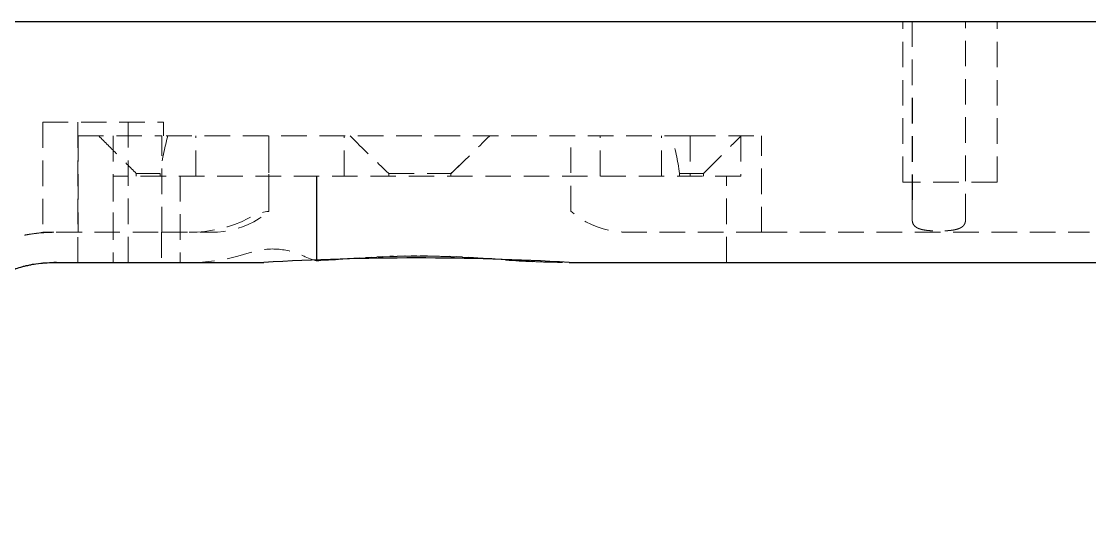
# Model space of a CAD drawing. Header units: millimetres. Extents: x -176 to 23, y -30 to 4.
# Drawn here: x -133.6 to -80.5, y -25 to 0 of the extents above; entities that cross this region are included whole.
import ezdxf

# ---------------------------------------------------------------- set-up
doc = ezdxf.new("R2010")
doc.units = ezdxf.units.MM
doc.linetypes.add('HIDDEN', pattern=[1.905, 1.27, -0.635])

msp = doc.modelspace()

# ---------------------------------------------------------------- linework, layer by layer
at = {"color": 7, "linetype": 'HIDDEN', "lineweight": 18}
for p, q in [((-92.219, 0), (-91.547, 0)), ((-91.547, 0), (-87.831, 0)), ((-89.789, -8), (-89.789, 0)), ((-87.497, 0), (-84.542, 0)), ((-85.107, -8), (-85.107, 0)), ((-84.495, 0), (-84.537, 0)), ((-84.46, 0), (-84.477, 0)), ((-84.327, 0), (-84.362, 0)), ((-84.275, 0), (-84.282, 0)), ((-83.777, 0), (-83.776, 0)), ((-132.55, -5.02), (-126.55, -5.02)), ((-132.55, -5.02), (-132.55, -10.5)), ((-126.55, -5.7), (-126.55, -5.02)), ((-130.789, -5.7), (-126.627, -5.7)), ((-130.789, -5.7), (-130.789, -10.5)), ((-129.045, -5.7), (-129.045, -10.5)), ((-100.369, -5.7), (-126.627, -5.7)), ((-126.627, -10.5), (-126.627, -5.7)), ((-126.625, -10.5), (-126.625, -5.7)), ((-124.944, -7.7), (-124.944, -5.7)), ((-121.31, -5.7), (-121.31, -9.458)), ((-121.3, -9.449), (-121.3, -5.7)), ((-117.557, -7.7), (-117.557, -5.7)), ((-106.3, -9.449), (-106.3, -5.7)), ((-104.845, -7.7), (-104.845, -5.7)), ((-101.792, -7.7), (-101.792, -5.7)), ((-100.369, -5.7), (-96.81, -5.7)), ((-100.369, -5.7), (-100.369, -7.7)), ((-97.843, -5.7), (-97.843, -7.7)), ((-96.81, -10.5), (-96.81, -5.7)), ((-97.843, -7.7), (-129.047, -7.7)), ((-129.047, -7.7), (-129.047, -12)), ((-126.708, -7.57), (-127.899, -7.57)), ((-126.708, -7.7), (-126.708, -7.57)), ((-125.711, -7.7), (-125.711, -12)), ((-115.347, -7.57), (-112.253, -7.57)), ((-115.347, -7.57), (-115.347, -7.7)), ((-112.253, -7.7), (-112.253, -7.57)), ((-100.892, -7.57), (-99.701, -7.57)), ((-100.892, -7.57), (-100.892, -7.7)), ((-98.559, -12), (-98.559, -7.7)), ((-85.107, -8), (-89.789, -8)), ((-121.3, -9.449), (-121.31, -9.458)), ((-132.17, -10.5), (-132.55, -10.5)), ((-132.304, -10.504), (-131.99, -10.5)), ((-131.864, -10.5), (-130.078, -10.5)), ((-130.789, -10.5), (-130.79, -10.5)), ((-126.651, -10.5), (-126.651, -12)), ((-118.379, -11.889), (-118.825, -11.919))]:
    msp.add_line(p, q, dxfattribs=at)
at = {"color": 7, "linetype": 'Continuous', "lineweight": 25}
for p, q in [((-118.925, -11.925), (-118.925, -7.7)), ((-132, -12), (-130.353, -12)), ((-130.353, -12), (-128.375, -12)), ((-128.375, -12), (-121.56, -12)), ((-118.926, -11.925), (-118.925, -11.925)), ((-118.825, -11.919), (-118.925, -11.925)), ((-116.779, -11.783), (-117.398, -11.823)), ((-116.221, -11.752), (-116.511, -11.768)), ((-115.658, -11.725), (-115.942, -11.738)), ((-115.114, -11.705), (-115.296, -11.711)), ((-113.955, -11.684), (-114.237, -11.687)), ((-113.424, -11.686), (-113.788, -11.684)), ((-112.266, -11.712), (-112.35, -11.709)), ((-111.695, -11.736), (-111.967, -11.724)), ((-111.132, -11.765), (-111.407, -11.751)), ((-106.383, -12), (-99.188, -12))]:
    msp.add_line(p, q, dxfattribs=at)
at = {"color": 7, "linetype": 'Continuous', "lineweight": 25, "flags": 128}
for points in [[(-134.074, 0), (-133.03, 0), (-132, 0), (-52.5, 0)], [(-117.988, -11.863), (-118.337, -11.886), (-118.379, -11.889)], [(-114.528, -11.69), (-114.548, -11.691), (-114.933, -11.7)], [(-110.058, -11.833), (-110.215, -11.822), (-110.631, -11.795)], [(-106.954, -11.997), (-107.248, -11.993), (-107.344, -11.989)]]:
    msp.add_lwpolyline(points, dxfattribs=at)
at = {"color": 7, "linetype": 'HIDDEN', "lineweight": 18, "flags": 128}
for points in [[(-86.676, -9.858), (-86.675, -0.001), (-86.675, 0)], [(-86.676, -9.856), (-86.675, -0.002), (-86.675, 0)], [(-126.627, -10.5), (-125.814, -10.5), (-124.942, -10.5), (-124.181, -10.5), (-123.86, -10.489), (-123.542, -10.456), (-123.227, -10.401), (-122.919, -10.324), (-122.618, -10.227), (-122.328, -10.109), (-122.049, -9.971), (-121.784, -9.815), (-121.533, -9.64), (-121.3, -9.449)], [(-125.268, -10.5), (-124.878, -10.489), (-124.49, -10.456), (-124.108, -10.401), (-123.733, -10.324), (-123.367, -10.227), (-123.013, -10.109), (-122.674, -9.971), (-122.353, -9.813), (-122.284, -9.779), (-122.138, -9.703), (-122, -9.64), (-121.983, -9.634), (-121.904, -9.602), (-121.823, -9.572), (-121.741, -9.546), (-121.657, -9.522), (-121.573, -9.501), (-121.487, -9.483), (-121.401, -9.469), (-121.314, -9.459), (-121.31, -9.458)], [(-96.81, -10.5), (-96.81, -10.5), (-96.89, -10.5), (-97.049, -10.5), (-97.286, -10.5), (-97.601, -10.5), (-97.992, -10.5), (-98.457, -10.5), (-98.994, -10.5), (-99.6, -10.5), (-100.273, -10.5), (-101.009, -10.5), (-101.806, -10.5), (-102.658, -10.5), (-103.419, -10.5), (-103.74, -10.489), (-104.058, -10.456), (-104.373, -10.401), (-104.681, -10.324), (-104.982, -10.227), (-105.272, -10.109), (-105.551, -9.971), (-105.816, -9.815), (-106.067, -9.64), (-106.3, -9.449)], [(-131.885, -10.5), (-131.848, -10.5), (-131.671, -10.5), (-131.478, -10.5), (-131.271, -10.5), (-131.05, -10.5), (-130.818, -10.5), (-130.576, -10.5), (-130.326, -10.5), (-130.071, -10.5), (-129.811, -10.5), (-129.55, -10.5), (-129.289, -10.5), (-129.029, -10.5), (-128.774, -10.5), (-128.524, -10.5), (-128.282, -10.5), (-128.05, -10.5), (-127.829, -10.5), (-127.622, -10.5), (-127.429, -10.5), (-127.252, -10.5), (-127.093, -10.5), (-126.952, -10.5), (-126.831, -10.5), (-126.731, -10.5), (-126.652, -10.5), (-126.627, -10.5)], [(-131.867, -10.5), (-131.674, -10.5), (-131.479, -10.5), (-131.478, -10.5), (-131.478, -10.5)], [(-125.268, -12), (-125.213, -11.998), (-124.608, -11.978), (-124.009, -11.919), (-123.418, -11.823), (-122.842, -11.691), (-122.284, -11.524), (-122.138, -11.478), (-122.061, -11.457), (-121.983, -11.437), (-121.904, -11.418), (-121.823, -11.401), (-121.741, -11.385), (-121.657, -11.371), (-121.572, -11.359), (-121.487, -11.349), (-121.401, -11.341), (-121.314, -11.335), (-121.227, -11.332), (-121.14, -11.33), (-121.052, -11.331), (-120.965, -11.334), (-120.878, -11.339), (-120.792, -11.346), (-120.707, -11.355), (-120.622, -11.366), (-120.538, -11.379), (-120.455, -11.394), (-120.373, -11.411), (-120.293, -11.429), (-120.214, -11.449), (-120.138, -11.47), (-119.99, -11.515), (-119.964, -11.524), (-119.85, -11.563), (-119.721, -11.614), (-119.602, -11.665), (-119.548, -11.69), (-119.494, -11.716), (-119.25, -11.823), (-118.95, -11.917), (-118.926, -11.925)], [(-117.398, -11.823), (-117.843, -11.853), (-117.988, -11.863)], [(-116.511, -11.768), (-116.739, -11.781), (-116.779, -11.783)], [(-115.942, -11.738), (-116.179, -11.749), (-116.221, -11.752)], [(-115.296, -11.711), (-115.618, -11.723), (-115.658, -11.725)], [(-114.933, -11.7), (-115.094, -11.704), (-115.114, -11.705)], [(-114.237, -11.687), (-114.487, -11.69), (-114.528, -11.69)], [(-113.788, -11.684), (-113.92, -11.684), (-113.955, -11.684)], [(-111.967, -11.724), (-112.221, -11.714), (-112.266, -11.712)], [(-111.407, -11.751), (-111.659, -11.737), (-111.695, -11.736)], [(-109.536, -11.868), (-109.989, -11.837), (-110.058, -11.833)], [(-106.707, -12), (-106.785, -11.999), (-106.816, -11.999), (-106.954, -11.997)]]:
    msp.add_lwpolyline(points, dxfattribs=at)
at = {"color": 7, "linetype": 'HIDDEN', "lineweight": 18}
for centre, radius, start, end in [((-111.689, -9.642), 15.161, 164.928, 172.1439), ((-43.609, 68.112), 104.279, 225.05874, 226.53244), ((-179.407, 63.399), 97.705, 313.41786, 314.99073), ((-182.035, 66.102), 101.475, 313.44708, 314.96151), ((-118.096, -10.085), 17.386, 8.3185, 14.6097), ((-132.151, -24.848), 14.349, 89.3547, 90.6326), ((-132.151, -24.727), 14.228, 89.3508, 90.638), ((-132.082, -28.922), 18.422, 89.7231, 90.2739), ((-132.068, 489.057), 499.557, 269.98831, 270.00871), ((-113.64, -46.18), 34.495, 87.8562, 89.6403), ((-113.122, -49.359), 37.646, 86.2065, 86.9707), ((-106.328, 21.249), 33.254, 266.792, 268.2494)]:
    msp.add_arc(centre, radius, start, end, dxfattribs=at)
at = {"color": 7, "linetype": 'Continuous', "lineweight": 25}
for centre, radius, start, end in [((-113.972, -139.813), 128.038, 86.60229, 93.39771), ((-103.25, 77.112), 89.202, 265.95939, 266.82592)]:
    msp.add_arc(centre, radius, start, end, dxfattribs=at)
at = {"color": 7, "linetype": 'HIDDEN', "lineweight": 18}
for points, knots in [([(-90.896, 0), (-90.669, 0), (-90.43, 0), (-90.242, 0), (-90.233, 0)], [0, 0, 0, 0, 0.949999, 1, 1, 1, 1]), ([(-89.565, 0), (-89.53, 0), (-89.323, 0), (-89.006, 0), (-88.742, 0)], [0, 0, 0, 0, 0.166182, 1, 1, 1, 1]), ([(-89.325, 0), (-89.325, -0.001), (-89.325, -0.004), (-89.325, -0.012), (-89.325, -2.893), (-89.299, -10.767), (-89.327, -8.329), (-89.326, -9.123), (-89.324, -9.894)], [0, 0, 0, 0, 0.000389, 0.000928, 0.002401, 0.869441, 0.873159, 1, 1, 1, 1]), ([(-89.325, 0), (-89.325, 0), (-89.325, -3.286), (-89.324, -6.571), (-89.324, -9.856)], [0, 0, 0, 0, 0.000042, 1, 1, 1, 1]), ([(-130.8, -5.02), (-130.8, -5.02), (-130.8, -7.347), (-130.8, -9.673), (-130.8, -12)], [0, 0, 0, 0, 0.000002, 1, 1, 1, 1]), ([(-128.3, -12), (-128.3, -12), (-128.3, -9.673), (-128.3, -7.347), (-128.3, -5.02)], [0, 0, 0, 0, 0.0000021, 1, 1, 1, 1]), ([(-129.767, -5.7), (-129.456, -6.012), (-128.833, -6.635), (-128.21, -7.258), (-127.899, -7.57)], [0, 0, 0, 0, 0.4998051, 1, 1, 1, 1]), ([(-99.701, -7.57), (-99.391, -7.259), (-98.768, -6.636), (-98.145, -6.012), (-97.833, -5.7)], [0, 0, 0, 0, 0.498895, 1, 1, 1, 1]), ([(-127.899, -7.57), (-127.899, -7.592), (-127.899, -7.635), (-127.899, -7.678), (-127.899, -7.7)], [0, 0, 0, 0, 0.501376, 1, 1, 1, 1]), ([(-99.701, -7.7), (-99.701, -7.678), (-99.701, -7.635), (-99.701, -7.592), (-99.701, -7.57)], [0, 0, 0, 0, 0.498219, 1, 1, 1, 1]), ([(-89.324, -9.856), (-89.325, -9.86), (-89.325, -9.865), (-89.324, -9.876), (-89.323, -9.9), (-89.324, -9.926), (-89.317, -9.961), (-89.314, -9.991), (-89.303, -10.021), (-89.297, -10.04), (-89.291, -10.06), (-89.285, -10.073), (-89.272, -10.095), (-89.263, -10.117), (-89.239, -10.145), (-89.228, -10.163), (-89.211, -10.178), (-89.198, -10.192), (-89.178, -10.212), (-89.153, -10.229), (-89.124, -10.252), (-89.096, -10.265), (-89.073, -10.28), (-89.048, -10.291), (-89.028, -10.3), (-88.993, -10.316), (-88.967, -10.326), (-88.919, -10.34), (-88.89, -10.35), (-88.841, -10.36), (-88.81, -10.369), (-88.778, -10.375), (-88.763, -10.378), (-88.729, -10.385), (-88.696, -10.39), (-88.636, -10.398), (-88.602, -10.403), (-88.541, -10.409), (-88.501, -10.414), (-88.443, -10.418), (-88.404, -10.421), (-88.367, -10.424), (-88.326, -10.426), (-88.28, -10.429), (-88.221, -10.43), (-88.171, -10.432), (-88.115, -10.433), (-88.06, -10.434), (-88.008, -10.434), (-87.967, -10.434), (-87.928, -10.434), (-87.886, -10.433), (-87.83, -10.432), (-87.78, -10.43), (-87.72, -10.429), (-87.676, -10.426), (-87.612, -10.423), (-87.574, -10.419), (-87.533, -10.417), (-87.497, -10.413), (-87.457, -10.409), (-87.398, -10.403), (-87.362, -10.398), (-87.303, -10.39), (-87.271, -10.385), (-87.237, -10.378), (-87.211, -10.372), (-87.179, -10.366), (-87.153, -10.36), (-87.118, -10.351), (-87.089, -10.344), (-87.044, -10.328), (-87.014, -10.319), (-86.976, -10.302), (-86.956, -10.293), (-86.931, -10.282), (-86.913, -10.271), (-86.889, -10.259), (-86.869, -10.246), (-86.849, -10.23), (-86.822, -10.212), (-86.803, -10.192), (-86.788, -10.178), (-86.771, -10.162), (-86.759, -10.143), (-86.737, -10.116), (-86.727, -10.093), (-86.712, -10.068), (-86.706, -10.046), (-86.698, -10.026), (-86.687, -9.996), (-86.679, -9.954), (-86.678, -9.904), (-86.674, -9.874), (-86.675, -9.862), (-86.676, -9.856)], [0, 0, 0, 0, 0.003734, 0.006085, 0.013559, 0.031877, 0.037343, 0.05911, 0.06778, 0.079142, 0.085663, 0.094255, 0.097506, 0.119055, 0.126489, 0.143108, 0.147034, 0.154886, 0.166624, 0.182779, 0.189797, 0.210233, 0.215067, 0.22136, 0.237339, 0.238299, 0.261129, 0.264138, 0.283736, 0.290716, 0.306282, 0.312549, 0.317141, 0.318727, 0.34198, 0.343425, 0.364938, 0.369616, 0.387762, 0.395746, 0.410591, 0.416058, 0.421833, 0.439506, 0.447891, 0.46265, 0.473931, 0.485635, 0.499963, 0.508602, 0.513785, 0.525996, 0.537209, 0.552036, 0.560288, 0.578092, 0.583174, 0.604176, 0.606002, 0.612408, 0.630311, 0.6356, 0.656502, 0.658425, 0.681044, 0.682787, 0.687236, 0.703602, 0.709198, 0.710914, 0.734172, 0.735783, 0.757155, 0.7626, 0.778657, 0.780046, 0.789701, 0.80302, 0.808358, 0.817157, 0.833115, 0.845046, 0.85288, 0.857866, 0.873446, 0.882835, 0.902421, 0.905945, 0.920764, 0.932101, 0.934111, 0.96253, 0.986361, 0.993808, 1, 1, 1, 1]), ([(-89.324, -9.894), (-89.324, -9.896), (-89.325, -9.915), (-89.319, -9.94), (-89.316, -9.982), (-89.305, -10.01), (-89.3, -10.035), (-89.291, -10.056), (-89.285, -10.071), (-89.271, -10.103), (-89.26, -10.122), (-89.235, -10.151), (-89.222, -10.166), (-89.208, -10.183), (-89.19, -10.197), (-89.174, -10.214), (-89.155, -10.229), (-89.135, -10.242), (-89.114, -10.258), (-89.081, -10.275), (-89.061, -10.285), (-89.039, -10.296), (-89.014, -10.305), (-88.98, -10.321), (-88.943, -10.332), (-88.913, -10.342), (-88.885, -10.35), (-88.851, -10.358), (-88.812, -10.368), (-88.78, -10.374), (-88.753, -10.379), (-88.72, -10.386), (-88.681, -10.391), (-88.625, -10.4), (-88.588, -10.404), (-88.549, -10.409), (-88.513, -10.412), (-88.473, -10.416), (-88.411, -10.421), (-88.372, -10.423), (-88.308, -10.427), (-88.27, -10.429), (-88.202, -10.431), (-88.161, -10.433), (-88.121, -10.433), (-88.08, -10.434), (-88.041, -10.435), (-87.973, -10.434), (-87.931, -10.434), (-87.867, -10.433), (-87.82, -10.432), (-87.76, -10.43), (-87.718, -10.428), (-87.681, -10.426), (-87.641, -10.424), (-87.595, -10.422), (-87.541, -10.417), (-87.491, -10.413), (-87.443, -10.407), (-87.39, -10.402), (-87.348, -10.396), (-87.304, -10.39), (-87.272, -10.384), (-87.248, -10.379), (-87.221, -10.374), (-87.189, -10.369), (-87.151, -10.358), (-87.107, -10.348), (-87.073, -10.337), (-87.028, -10.324), (-87.002, -10.312), (-86.968, -10.3), (-86.949, -10.289), (-86.927, -10.28), (-86.903, -10.265), (-86.877, -10.252), (-86.849, -10.23), (-86.822, -10.213), (-86.803, -10.193), (-86.79, -10.18), (-86.773, -10.164), (-86.761, -10.145), (-86.745, -10.127), (-86.733, -10.108), (-86.723, -10.085), (-86.71, -10.064), (-86.704, -10.042), (-86.697, -10.023), (-86.686, -9.992), (-86.684, -9.964), (-86.676, -9.928), (-86.678, -9.901), (-86.674, -9.875), (-86.675, -9.863), (-86.676, -9.858)], [0, 0, 0, 0, 0.002203, 0.022935, 0.03292, 0.053869, 0.063096, 0.066194, 0.084089, 0.085394, 0.111384, 0.113535, 0.135393, 0.137079, 0.142359, 0.162713, 0.167238, 0.170691, 0.190814, 0.198556, 0.21124, 0.214258, 0.226071, 0.237759, 0.253302, 0.261504, 0.268903, 0.280304, 0.291801, 0.304975, 0.307134, 0.314748, 0.333837, 0.337899, 0.360444, 0.361418, 0.368143, 0.386983, 0.391279, 0.413477, 0.414479, 0.437885, 0.439941, 0.461645, 0.46639, 0.467093, 0.490414, 0.492826, 0.513761, 0.519266, 0.537274, 0.545714, 0.561104, 0.566319, 0.57218, 0.58955, 0.598677, 0.612775, 0.625216, 0.636138, 0.651822, 0.659796, 0.67024, 0.678521, 0.680677, 0.693174, 0.705351, 0.716142, 0.732351, 0.739306, 0.75957, 0.762842, 0.774358, 0.783676, 0.787086, 0.806921, 0.81498, 0.830429, 0.843307, 0.850234, 0.854392, 0.872147, 0.879016, 0.886625, 0.901622, 0.91249, 0.919447, 0.931767, 0.938925, 0.962673, 0.966153, 0.986268, 0.994409, 1, 1, 1, 1]), ([(-152.5, -23.5), (-150.038, -23.506), (-147.516, -23.512), (-147.391, -23.499), (-147.282, -23.497), (-147.241, -23.489), (-147.162, -23.483), (-147.104, -23.468), (-147.038, -23.457), (-146.978, -23.437), (-146.917, -23.421), (-146.859, -23.396), (-146.8, -23.376), (-146.744, -23.346), (-146.688, -23.321), (-146.634, -23.286), (-146.58, -23.257), (-146.529, -23.218), (-146.478, -23.184), (-146.431, -23.141), (-146.383, -23.103), (-146.34, -23.056), (-146.295, -23.015), (-146.256, -22.964), (-146.214, -22.919), (-146.18, -22.866), (-146.142, -22.817), (-146.112, -22.761), (-146.078, -22.709), (-146.053, -22.651), (-146.024, -22.597), (-146.004, -22.537), (-145.979, -22.48), (-145.964, -22.419), (-145.944, -22.36), (-145.935, -22.303), (-145.925, -22.257), (-145.918, -22.222), (-145.912, -22.186), (-145.904, -22.153), (-145.903, -22.139), (-145.868, -21.995), (-145.852, -21.854), (-145.775, -21.579), (-145.745, -21.437), (-145.65, -21.168), (-145.611, -21.028), (-145.499, -20.766), (-145.45, -20.63), (-145.321, -20.376), (-145.263, -20.243), (-145.118, -19.998), (-145.051, -19.869), (-144.89, -19.634), (-144.814, -19.509), (-144.637, -19.285), (-144.554, -19.164), (-144.361, -18.951), (-144.269, -18.836), (-144.062, -18.636), (-143.96, -18.529), (-143.763, -18.355), (-143.671, -18.274), (-142.906, -17.602), (-142.228, -17.005), (-141.217, -16.116), (-140.877, -15.817), (-140.462, -15.453), (-140.284, -15.296), (-140.144, -15.175), (-140.028, -15.071), (-140.03, -15.073), (-139.836, -14.902), (-139.675, -14.761), (-139.319, -14.447), (-138.862, -14.043), (-138.227, -13.488), (-137.686, -13.015), (-137.431, -12.788), (-137.3, -12.673), (-137.16, -12.549), (-136.981, -12.393), (-136.827, -12.257), (-136.596, -12.071), (-136.347, -11.885), (-136.091, -11.711), (-135.828, -11.548), (-135.561, -11.397), (-135.284, -11.256), (-135.016, -11.129), (-134.802, -11.046), (-134.721, -11.01), (-134.684, -10.998), (-134.468, -10.916), (-134.386, -10.89), (-134.165, -10.818), (-134.098, -10.8), (-133.857, -10.732), (-133.809, -10.722), (-133.541, -10.659), (-133.519, -10.656), (-133.213, -10.597), (-133.227, -10.602), (-132.857, -10.546), (-132.912, -10.558), (-132.665, -10.524), (-132.333, -10.508), (-132.27, -10.503), (-132.797, -10.518), (-132.009, -10.5), (-131.992, -10.5), (-131.992, -10.5)], [0, 0, 0, 0, 0.189246, 0.193898, 0.199597, 0.202433, 0.20625, 0.208483, 0.2115, 0.213578, 0.216292, 0.218323, 0.220886, 0.222903, 0.225377, 0.227393, 0.229808, 0.231826, 0.2342, 0.236224, 0.238567, 0.240598, 0.242917, 0.244955, 0.247254, 0.249298, 0.251582, 0.253633, 0.255903, 0.257961, 0.260218, 0.262282, 0.26453, 0.266601, 0.26884, 0.270871, 0.27315, 0.273279, 0.275213, 0.276641, 0.276703, 0.276808, 0.291618, 0.291661, 0.306487, 0.306549, 0.321327, 0.321397, 0.336155, 0.336223, 0.350986, 0.351051, 0.365837, 0.365897, 0.380723, 0.380779, 0.39566, 0.395713, 0.410667, 0.410712, 0.425758, 0.425789, 0.438066, 0.438434, 0.5314, 0.531646, 0.578068, 0.578196, 0.589044, 0.601271, 0.601697, 0.601982, 0.602602, 0.621124, 0.633416, 0.649258, 0.689122, 0.721858, 0.723695, 0.724386, 0.741034, 0.741179, 0.750746, 0.7615, 0.77222, 0.782913, 0.793582, 0.804231, 0.814867, 0.825492, 0.83587, 0.836287, 0.836825, 0.847324, 0.848465, 0.858514, 0.859977, 0.869938, 0.871901, 0.881748, 0.884536, 0.894224, 0.898549, 0.908014, 0.91683, 0.929169, 0.940654, 0.943536, 0.991578, 0.999863, 1, 1, 1, 1]), ([(-132.192, -10.499), (-132.2, -10.499), (-132.238, -10.499), (-132.272, -10.5), (-132.566, -10.502), (-132.156, -10.499), (-132.388, -10.507), (-132.696, -10.506), (-132.224, -10.504), (-131.951, -10.499), (-131.852, -10.5), (-131.401, -10.5), (-131.68, -10.5), (-131.357, -10.5), (-131.274, -10.5), (-131.271, -10.5)], [0, 0, 0, 0, 0.004915, 0.020657, 0.03169, 0.258694, 0.594664, 0.667328, 0.720982, 0.798721, 0.882058, 0.925938, 0.947109, 0.998139, 1, 1, 1, 1]), ([(-132.184, -10.499), (-132.217, -10.499), (-132.256, -10.499), (-132.306, -10.5), (-132.483, -10.501), (-132.258, -10.499), (-132.44, -10.503), (-132.337, -10.5), (-132.5, -10.503), (-132.391, -10.503), (-132.31, -10.504)], [0, 0, 0, 0, 0.119888, 0.136887, 0.144977, 0.355431, 0.509478, 0.687944, 0.767301, 1, 1, 1, 1]), ([(-96.81, -10.5), (-94.08, -10.5), (-91.243, -10.5), (-89.83, -10.5), (-89.66, -10.5), (-89.5, -10.5), (-89.244, -10.5), (-89.146, -10.5), (-88.945, -10.5), (-88.76, -10.5), (-88.572, -10.5), (-88.372, -10.5), (-88.192, -10.5), (-88, -10.5), (-87.807, -10.5), (-87.629, -10.5), (-87.426, -10.5), (-87.259, -10.5), (-87.055, -10.5), (-86.874, -10.5), (-86.693, -10.5), (-86.496, -10.5), (-86.397, -10.5), (-86.15, -10.5), (-84.622, -10.5), (-82.53, -10.5), (-80.506, -10.5)], [0, 0, 0, 0, 0.384453, 0.399566, 0.412172, 0.422647, 0.431468, 0.447056, 0.460186, 0.471214, 0.480595, 0.488882, 0.497225, 0.505187, 0.51315, 0.521494, 0.529782, 0.539161, 0.548439, 0.55936, 0.572384, 0.587858, 0.60614, 0.616416, 0.628842, 1, 1, 1, 1])]:
    msp.add_open_spline(points, degree=3, knots=knots, dxfattribs=at)
at = {"color": 7, "linetype": 'Continuous', "lineweight": 25}
for points, knots in [([(-144.502, -25), (-144.504, -24.822), (-144.506, -24.579), (-144.508, -24.105), (-144.506, -23.8), (-144.511, -23.436), (-144.503, -23.306), (-144.499, -23.065), (-144.486, -22.945), (-144.481, -22.825), (-144.474, -22.766), (-144.47, -22.706), (-144.454, -22.587), (-144.447, -22.528), (-144.426, -22.411), (-144.418, -22.351), (-144.393, -22.235), (-144.382, -22.176), (-144.36, -22.09), (-144.328, -21.976), (-144.298, -21.862), (-144.274, -21.776), (-144.233, -21.665), (-144.203, -21.547), (-144.11, -21.333), (-144.069, -21.218), (-143.961, -21.01), (-143.913, -20.899), (-143.79, -20.699), (-143.734, -20.592), (-143.597, -20.401), (-143.533, -20.297), (-143.383, -20.116), (-143.311, -20.017), (-143.148, -19.846), (-143.069, -19.751), (-142.8, -19.511), (-142.62, -19.347), (-142.258, -19.029), (-142.074, -18.868), (-141.53, -18.389), (-141.164, -18.068), (-140.44, -17.431), (-140.069, -17.104), (-139.539, -16.639), (-139.359, -16.48), (-139.17, -16.314), (-138.976, -16.144), (-138.344, -15.585), (-137.683, -15.007), (-137.175, -14.56), (-137.064, -14.463), (-136.825, -14.253), (-136.582, -14.039), (-136.302, -13.792), (-136.164, -13.671), (-135.942, -13.474), (-135.785, -13.351), (-135.608, -13.2), (-135.514, -13.141), (-135.445, -13.086), (-135.391, -13.051), (-135.294, -12.983), (-135.133, -12.884), (-134.8, -12.685), (-134.415, -12.497), (-134.02, -12.353), (-133.922, -12.316), (-133.897, -12.309), (-133.815, -12.284), (-133.64, -12.233), (-133.401, -12.162), (-133.314, -12.153), (-133.038, -12.088), (-133.082, -12.092), (-132.528, -12.026), (-132.507, -12.018), (-131.671, -11.989), (-131.86, -11.995), (-132, -12)], [0, 0, 0, 0, 0.024257, 0.033041, 0.064852, 0.066155, 0.082594, 0.082602, 0.098977, 0.098981, 0.098983, 0.107136, 0.107139, 0.115269, 0.115275, 0.123383, 0.123392, 0.131481, 0.131486, 0.135492, 0.14762, 0.147637, 0.147672, 0.163759, 0.163831, 0.179869, 0.179939, 0.195983, 0.196051, 0.212122, 0.212186, 0.228305, 0.228367, 0.244552, 0.24461, 0.260889, 0.261008, 0.293808, 0.293938, 0.326759, 0.32706, 0.392662, 0.393017, 0.458566, 0.459686, 0.489339, 0.491607, 0.493888, 0.524599, 0.606415, 0.614639, 0.615927, 0.627115, 0.65761, 0.659758, 0.67911, 0.682586, 0.701367, 0.705136, 0.71565, 0.716932, 0.718046, 0.729316, 0.729483, 0.751562, 0.773692, 0.795616, 0.79598, 0.797107, 0.800263, 0.820361, 0.824747, 0.837492, 0.851208, 0.869042, 0.89058, 0.900106, 0.92561, 1, 1, 1, 1]), ([(-99.188, -12), (-77.76, -12), (-56.272, -12), (-34.827, -12), (-34.7, -12), (-34.609, -12), (-34.618, -12), (-34.623, -12)], [0, 0, 0, 0, 0.992869, 0.995654, 0.997534, 0.998745, 1, 1, 1, 1])]:
    msp.add_open_spline(points, degree=3, knots=knots, dxfattribs=at)

doc.saveas('drawing.dxf')
